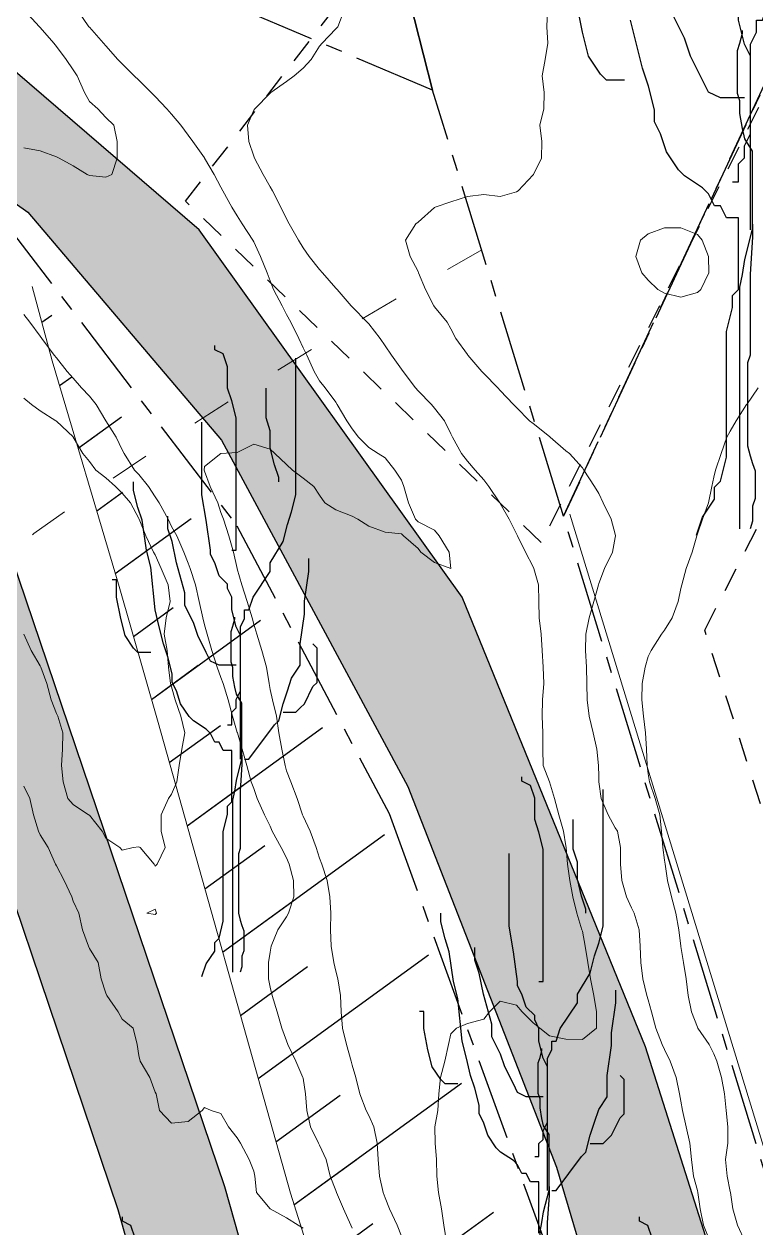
# Model space of a CAD drawing. Header units: centimetres. Extents: x 0 to 642158, y -847 to 649707.
# Drawn here: x 616874.76 to 616897.03, y 621211.17 to 621247.83 of the extents above; entities that cross this region are included whole.
import ezdxf

# ---------------------------------------------------------------- set-up
doc = ezdxf.new("R2010")
doc.units = ezdxf.units.CM
doc.header["$MEASUREMENT"] = 0
for name, pattern in [('ACAD_ISO03W100', [30, 12, -18]), ('CENTERX2', [4, 2.5, -0.5, 0.5, -0.5]), ('JIS_02_0.7', [1.35, 0.75, -0.6])]:
    doc.linetypes.add(name, pattern=pattern)
for name, color, linetype, lineweight in [('MEV_flux_V', 7, 'Continuous', 15), ('MEV_schema paysager_V', 7, 'Continuous', 20), ('MEV_vegetal_V', 7, 'Continuous', 25), ('WAL_parcellaire agricole', 7, 'JIS_02_0.7', 25), ('WAL_topographie 0.5', 253, 'Continuous', 20)]:
    doc.layers.add(name, color=color, linetype=linetype, lineweight=lineweight)
doc.layers.add('MEV_schema paysager_Ha', color=7, linetype='Continuous', lineweight=25, transparency=0.13)
doc.layers.add('SPW_parcellaire cadastral', color=7, linetype='CENTERX2', lineweight=25, true_color=0xff0542)
doc.linetypes.add('FENCELINE1', pattern='A,6.35,-2.54,[133,ltypeshp.shx,S=2.54,R=0,X=-2.54,Y=0],-2.54,25.4', length=36.83)
picture_1 = doc.add_image_def('image2.png', size_in_pixel=(6614, 11023))

# ---------------------------------------------------------------- blocks, each defined once
blk = doc.blocks.new('legende vegetal')
at = {"layer": 'MEV_vegetal_V'}
for points in [[(616896.219, 621242.833), (616896.401, 621242.833), (616896.401, 621243.38), (616896.584, 621243.562), (616896.584, 621243.927), (616896.766, 621244.292), (616896.766, 621247.027), (616896.948, 621247.391), (616896.948, 621247.756), (616897.131, 621247.756), (616897.314, 621248.303), (616898.043, 621249.396), (616898.043, 621249.762), (616898.59, 621250.673), (616898.773, 621251.402), (616898.954, 621251.949), (616899.137, 621252.678), (616899.137, 621258.512)], [(616896.766, 621241.375), (616896.766, 621246.662), (616896.584, 621247.027), (616896.401, 621247.756), (616896.401, 621248.303), (616896.219, 621248.667), (616896.219, 621248.85), (616895.854, 621249.214), (616895.672, 621249.762), (616895.489, 621250.126), (616895.489, 621250.308), (616895.308, 621251.584), (616895.125, 621252.678), (616895.125, 621255.778)], [(616895.125, 621232.077), (616895.308, 621232.624), (616895.672, 621233.171), (616895.672, 621233.535), (616895.854, 621233.718), (616896.037, 621234.447), (616896.037, 621238.275), (616896.219, 621239.005), (616896.219, 621239.369), (616896.401, 621239.552), (616896.401, 621241.739), (616896.037, 621241.739), (616895.854, 621242.104), (616895.672, 621242.104), (616895.489, 621242.469), (616895.308, 621242.651), (616894.76, 621243.016), (616894.578, 621243.198), (616894.213, 621243.745), (616894.03, 621244.292), (616893.848, 621244.657), (616893.848, 621245.021), (616893.666, 621245.75), (616893.483, 621246.297), (616893.301, 621247.027), (616893.119, 621247.756)], [(616896.584, 621245.386), (616895.854, 621245.386), (616895.489, 621245.568), (616895.308, 621245.932), (616894.942, 621246.662), (616894.76, 621247.209), (616894.395, 621247.938), (616894.395, 621248.485), (616894.03, 621249.762), (616893.848, 621250.673), (616893.666, 621251.22), (616893.666, 621251.767)], [(616892.936, 621245.932), (616892.389, 621245.932), (616892.207, 621246.115), (616891.842, 621246.662), (616891.66, 621247.391), (616891.477, 621248.303), (616891.477, 621249.032), (616891.294, 621249.032)], [(616896.449, 621232.266), (616896.449, 621239.624), (616896.526, 621240.007), (616896.602, 621240.467), (616896.833, 621241.387), (616896.833, 621243.762), (616896.602, 621244.145), (616896.526, 621244.452), (616896.449, 621244.912), (616896.449, 621245.295), (616896.372, 621245.525), (616896.372, 621246.828), (616896.449, 621247.058), (616896.526, 621247.364), (616896.526, 621247.441)], [(616896.833, 621241.54), (616896.833, 621241.156), (616896.756, 621240.007), (616896.756, 621237.555), (616896.679, 621237.325), (616896.679, 621234.796), (616896.756, 621234.489), (616896.833, 621234.259), (616896.909, 621234.029), (616896.909, 621233.186), (616896.833, 621232.957), (616896.833, 621232.496), (616896.756, 621232.266)], [(616880.985, 621231.617), (616881.115, 621231.617), (616881.115, 621235.644), (616880.985, 621236.163), (616880.856, 621236.553), (616880.856, 621237.202), (616880.725, 621237.592), (616880.466, 621237.721), (616880.466, 621237.852)], [(616880.856, 621226.292), (616880.985, 621226.292), (616880.985, 621226.682), (616881.115, 621226.811), (616881.115, 621227.071), (616881.245, 621227.331), (616881.245, 621229.279), (616881.375, 621229.539), (616881.375, 621229.799), (616881.505, 621229.799), (616881.635, 621230.189), (616882.155, 621230.968), (616882.155, 621231.228), (616882.544, 621231.877), (616882.675, 621232.396), (616882.804, 621232.786), (616882.934, 621233.306), (616882.934, 621237.462)], [(616882.414, 621233.695), (616882.414, 621233.825), (616882.285, 621234.215), (616882.155, 621234.734), (616882.155, 621235.254), (616882.025, 621235.644), (616882.025, 621236.553)], [(616881.245, 621225.253), (616881.245, 621229.02), (616881.115, 621229.279), (616880.985, 621229.799), (616880.985, 621230.189), (616880.856, 621230.448), (616880.856, 621230.578), (616880.595, 621230.838), (616880.466, 621231.228), (616880.336, 621231.487), (616880.336, 621231.617), (616880.206, 621232.526), (616880.076, 621233.306), (616880.076, 621235.514)], [(616880.076, 621218.629), (616880.206, 621219.018), (616880.466, 621219.408), (616880.466, 621219.668), (616880.595, 621219.798), (616880.725, 621220.317), (616880.725, 621223.045), (616880.856, 621223.565), (616880.856, 621223.824), (616880.985, 621223.954), (616880.985, 621225.513), (616880.725, 621225.513), (616880.595, 621225.772), (616880.466, 621225.772), (616880.336, 621226.032), (616880.206, 621226.162), (616879.816, 621226.422), (616879.686, 621226.552), (616879.426, 621226.941), (616879.296, 621227.331), (616879.166, 621227.591), (616879.166, 621227.851), (616879.037, 621228.37), (616878.906, 621228.76), (616878.776, 621229.279), (616878.647, 621229.799), (616878.517, 621231.097), (616878.386, 621231.617), (616878.257, 621232.526), (616878.127, 621232.916), (616877.997, 621233.435), (616877.997, 621233.695)], [(616881.115, 621228.11), (616880.595, 621228.11), (616880.336, 621228.24), (616880.206, 621228.5), (616879.946, 621229.02), (616879.816, 621229.409), (616879.556, 621229.929), (616879.556, 621230.318), (616879.296, 621231.228), (616879.166, 621231.877), (616879.037, 621232.266), (616879.037, 621232.656)], [(616881.375, 621225.253), (616881.505, 621225.253), (616882.285, 621226.292), (616882.414, 621226.422), (616882.544, 621226.941), (616882.675, 621227.331), (616882.804, 621227.721), (616883.064, 621228.11), (616883.064, 621228.76), (616883.194, 621229.669), (616883.194, 621230.059), (616883.324, 621230.968), (616883.324, 621231.358)], [(616878.517, 621228.5), (616878.127, 621228.5), (616877.997, 621228.63), (616877.737, 621229.02), (616877.607, 621229.539), (616877.477, 621230.189), (616877.477, 621230.708), (616877.347, 621230.708)], [(616881.019, 621218.764), (616881.019, 621224.006), (616881.074, 621224.279), (616881.128, 621224.606), (616881.293, 621225.262), (616881.293, 621226.954), (616881.128, 621227.227), (616881.074, 621227.445), (616881.019, 621227.773), (616881.019, 621228.046), (616880.964, 621228.209), (616880.964, 621229.138), (616881.019, 621229.302), (616881.074, 621229.52), (616881.074, 621229.574)], [(616882.544, 621226.682), (616882.934, 621226.682), (616883.064, 621226.811), (616883.194, 621226.941), (616883.454, 621227.461), (616883.584, 621227.591), (616883.584, 621228.63), (616883.454, 621228.76)], [(616881.293, 621225.371), (616881.293, 621225.097), (616881.238, 621224.279), (616881.238, 621222.532), (616881.183, 621222.368), (616881.183, 621220.566), (616881.238, 621220.348), (616881.293, 621220.184), (616881.347, 621220.02), (616881.347, 621219.419), (616881.293, 621219.256), (616881.293, 621218.928), (616881.238, 621218.764)], [(616890.331, 621218.48), (616890.462, 621218.48), (616890.462, 621222.506), (616890.331, 621223.025), (616890.202, 621223.415), (616890.202, 621224.065), (616890.072, 621224.454), (616889.812, 621224.584), (616889.812, 621224.714)], [(616890.202, 621213.155), (616890.331, 621213.155), (616890.331, 621213.544), (616890.462, 621213.674), (616890.462, 621213.934), (616890.592, 621214.194), (616890.592, 621216.142), (616890.721, 621216.402), (616890.721, 621216.661), (616890.851, 621216.661), (616890.982, 621217.051), (616891.501, 621217.83), (616891.501, 621218.09), (616891.891, 621218.739), (616892.021, 621219.259), (616892.15, 621219.649), (616892.281, 621220.168), (616892.281, 621224.324)], [(616891.761, 621220.558), (616891.761, 621220.688), (616891.631, 621221.077), (616891.501, 621221.597), (616891.501, 621222.117), (616891.371, 621222.506), (616891.371, 621223.415)], [(616890.592, 621212.116), (616890.592, 621215.882), (616890.462, 621216.142), (616890.331, 621216.661), (616890.331, 621217.051), (616890.202, 621217.311), (616890.202, 621217.441), (616889.942, 621217.7), (616889.812, 621218.09), (616889.682, 621218.35), (616889.682, 621218.48), (616889.552, 621219.389), (616889.422, 621220.168), (616889.422, 621222.376)], [(616890.331, 621210.817), (616890.331, 621212.375), (616890.072, 621212.375), (616889.942, 621212.635), (616889.812, 621212.635), (616889.682, 621212.895), (616889.552, 621213.025), (616889.163, 621213.284), (616889.032, 621213.414), (616888.773, 621213.804), (616888.643, 621214.194), (616888.512, 621214.453), (616888.512, 621214.713), (616888.383, 621215.233), (616888.253, 621215.622), (616888.123, 621216.142), (616887.993, 621216.661), (616887.863, 621217.96), (616887.733, 621218.48), (616887.603, 621219.389), (616887.473, 621219.779), (616887.344, 621220.298), (616887.344, 621220.558)], [(616890.462, 621214.973), (616889.942, 621214.973), (616889.682, 621215.103), (616889.552, 621215.362), (616889.292, 621215.882), (616889.163, 621216.272), (616888.902, 621216.791), (616888.902, 621217.181), (616888.643, 621218.09), (616888.512, 621218.739), (616888.383, 621219.129), (616888.383, 621219.519)], [(616890.721, 621212.116), (616890.851, 621212.116), (616891.631, 621213.155), (616891.761, 621213.284), (616891.891, 621213.804), (616892.021, 621214.194), (616892.15, 621214.583), (616892.411, 621214.973), (616892.411, 621215.622), (616892.54, 621216.531), (616892.54, 621216.921), (616892.67, 621217.83), (616892.67, 621218.22)], [(616887.863, 621215.362), (616887.473, 621215.362), (616887.344, 621215.493), (616887.083, 621215.882), (616886.954, 621216.402), (616886.824, 621217.051), (616886.824, 621217.57), (616886.693, 621217.57)], [(616890.365, 621205.627), (616890.365, 621210.868), (616890.42, 621211.141), (616890.475, 621211.469), (616890.639, 621212.124), (616890.639, 621213.817), (616890.475, 621214.089), (616890.42, 621214.308), (616890.365, 621214.636), (616890.365, 621214.908), (616890.311, 621215.072), (616890.311, 621216), (616890.365, 621216.164), (616890.42, 621216.382), (616890.42, 621216.437)], [(616891.891, 621213.544), (616892.281, 621213.544), (616892.411, 621213.674), (616892.54, 621213.804), (616892.801, 621214.324), (616892.93, 621214.453), (616892.93, 621215.493), (616892.801, 621215.622)], [(616890.639, 621212.233), (616890.639, 621211.96), (616890.584, 621211.141), (616890.584, 621209.394), (616890.53, 621209.23), (616890.53, 621207.429), (616890.584, 621207.21), (616890.639, 621207.046), (616890.693, 621206.883), (616890.693, 621206.282), (616890.639, 621206.118), (616890.639, 621205.79), (616890.584, 621205.627)], [(616878.173, 621205.075), (616878.304, 621205.075), (616878.304, 621209.102), (616878.173, 621209.621), (616878.044, 621210.011), (616878.044, 621210.66), (616877.914, 621211.05), (616877.654, 621211.179), (616877.654, 621211.31)], [(616893.907, 621205.075), (616894.037, 621205.075), (616894.037, 621209.102), (616893.907, 621209.621), (616893.778, 621210.011), (616893.778, 621210.66), (616893.648, 621211.05), (616893.388, 621211.179), (616893.388, 621211.31)]]:
    blk.add_lwpolyline(points, dxfattribs=at)

msp = doc.modelspace()

# ---------------------------------------------------------------- hatches: boundary and pattern name
at = {"layer": 'MEV_schema paysager_Ha', "true_color": 0xffffff, "transparency": 33554687}
h = msp.add_hatch(color=7, dxfattribs=at)
h.dxf.hatch_style = 1
h.paths.add_polyline_path([(617076.957, 620775.289), (617077.201, 620777.105), (617077.126, 620779.957), (617075.099, 620784.986), (617072.172, 620790.466), (617067.368, 620798.797), (617064.065, 620804.577), (617056.243, 620818.296), (617050.046, 620830.95), (617047.611, 620836.834), (617045.379, 620844.037), (617042.362, 620852.742), (617037.909, 620861.649), (617028.342, 620880.123), (617020.095, 620896.123), (617010.198, 620916.411), (617002.446, 620933.73), (616993.044, 620956.493), (616983.642, 620978.596), (616973.25, 621002.678), (616968.962, 621012.244), (616965.663, 621021.976), (616955.436, 621040.45), (616945.21, 621059.419), (616940.921, 621068.986), (616935.478, 621077.398), (616927.231, 621088.119), (616919.756, 621098.032), (616908.594, 621115.419), (616899.05, 621136.883), (616888.424, 621173.846), (616877.62, 621211.722), (616864.401, 621250.858), (616862.596, 621274.031), (616860.047, 621301.222), (616858.914, 621326.713), (616859.197, 621346.539), (616860.896, 621376.279), (616861.463, 621404.886), (616860.613, 621429.244), (616859.48, 621444.822), (616854.948, 621465.215), (616849, 621490.706), (616837.671, 621532.058), (616829.74, 621571.711), (616822.943, 621588.705), (616820.394, 621592.954), (616812.463, 621606.549), (616808.781, 621634.306), (616806.798, 621652.15), (616807.931, 621670.56), (616809.064, 621685.289), (616812.18, 621684.156), (616809.914, 621652.433), (616812.18, 621634.873), (616813.879, 621615.896), (616816.995, 621605.7), (616822.943, 621593.52), (616829.174, 621581.341), (616832.006, 621572.561), (616837.954, 621544.521), (616851.266, 621492.689), (616857.498, 621468.614), (616860.896, 621451.903), (616862.879, 621435.758), (616864.295, 621409.984), (616863.729, 621378.545), (616862.029, 621341.724), (616862.313, 621319.632), (616865.428, 621273.181), (616866.561, 621255.621), (616870.995, 621241.549), (616880.863, 621212.431), (616888.067, 621186.88), (616893.901, 621167.537), (616903.21, 621136.7), (616913.794, 621113.645), (616922.701, 621099.354), (616933.688, 621085.113), (616938.674, 621078.225), (616946.15, 621064.154), (616956.913, 621043.761), (616966.26, 621026.766), (616969.942, 621016.853), (616981.555, 620991.079), (616995.15, 620956.807), (617005.346, 620932.732), (617016.676, 620908.941), (617026.306, 620890.247), (617038.202, 620866.455), (617044.999, 620853.993), (617049.248, 620839.831), (617054.346, 620826.519), (617065.959, 620806.409), (617077.565, 620785.227), (617080.472, 620780.563), (617081.622, 620779.211), (617083.041, 620778.332)])
at = {"layer": 'MEV_schema paysager_Ha', "transparency": 33554687}
h = msp.add_hatch(dxfattribs=at)
h.set_pattern_fill('AR-CONC', color=256, angle=180)
h.set_pattern_definition([(230, (-1675.227, 123.2765), (-7.172601826, 0.62752135), [0.75, -8.25]), (175, (-1675.227, 123.2765), (1.387513336, -7.52192134), [0.6, -6.6]), (280.4514445, (-1675.8244, 123.329), (-5.78508847, -6.89439991), [0.63740192, -7.01142112]), (226.1842, (-1675.227, 121.2765), (-10.67241331, 1.65519281), [1.125, -12.375]), (276.6356355, (-1676.116, 121.414), (-9.34661946, -9.74118601), [0.95610342, -10.5171376]), (171.184164, (-1675.227, 121.277), (-9.34661945, -9.741186), [0.9, -9.90000001]), (201, (-1676.227, 121.7765), (-5.96907052, 4.026188907), [0.75, -8.25]), (146, (-1676.227, 121.7765), (-2.43315332, -7.25150045), [0.6, -6.6]), (251.4514447, (-1676.724, 122.112), (-8.40222377, -3.22531153), [0.6374019, -7.01142112]), (217.5, (-1675.2267, 123.2765), (-0.121598553, -3.328938538), [0, -6.52, 0, -6.7, 0, -6.625]), (187.5, (-1675.2267, 123.2765), (-2.630695374, -3.944117119), [0, -3.82, 0, -6.37, 0, -2.525]), (147.5, (-1672.9967, 123.2765), (-5.338224362, 0.225548717), [0, -2.5, 0, -7.8, 0, -10.35]), (137.5, (-1671.9967, 123.2765), (-5.831861693, -1.001049823), [0, -3.25, 0, -5.18, 0, -7.35])])
h.paths.add_polyline_path([(616909.526, 621164.516), (616905.57, 621176.973), (616897.611, 621204.282), (616893.674, 621216.683), (616888.089, 621230.376), (616880.09, 621241.562), (616871.93, 621248.589), (616863.016, 621252.97), (616849.267, 621256.445), (616826.756, 621258.258), (616803.64, 621261.733), (616786.87, 621263.697), (616771.912, 621265.963), (616764.207, 621267.625), (616763.754, 621263.848), (616777.2, 621261.884), (616805.151, 621257.956), (616823.885, 621255.387), (616841.26, 621254.028), (616852.44, 621252.366), (616861.505, 621249.646), (616868.304, 621246.775), (616874.872, 621242.103), (616880.768, 621235.156), (616886.436, 621224.611), (616890.959, 621213.024), (616905.657, 621163.442), (616913.881, 621141.447), (616916.974, 621142.45), (616915.987, 621145.136), (616913.274, 621153.306)])
h = msp.add_hatch(dxfattribs=at)
h.set_pattern_fill('ANSI31', color=60, scale=30, angle=351)
h.paths.add_polyline_path([(616875.009, 621239.839), (616881.874, 621229.81), (616886.45, 621221.893), (616888.914, 621212.275), (616893.321, 621190.809), (616897.189, 621179.05), (616907.993, 621151.58), (616917.109, 621129.424), (616929.889, 621106.642), (616946.16, 621080.317), (616949.697, 621074.039), (616954.461, 621066.102), (616970.722, 621037.835), (616976.752, 621021.411), (616980.026, 621010.154), (616982.854, 620999.006), (616989.654, 620982.876), (616995.508, 620967.769), (616999.131, 620959.573), (617008.258, 620938.09), (617012.245, 620928.983), (617006.707, 620935.343), (617001.767, 620944.62), (616986.247, 620981.031), (616974.528, 621009.365), (616969.536, 621025.48), (616961.782, 621038.985), (616953.793, 621052.843), (616948.624, 621065.291), (616943.572, 621072.338), (616939.46, 621079.501), (616933.339, 621087.695), (616925.21, 621101.403), (616919.298, 621110.267), (616914.617, 621117.983), (616909.523, 621128.986), (616904.832, 621137.752), (616902.895, 621142.645), (616900.855, 621153.449), (616896.267, 621165.681), (616894.227, 621175.466), (616888.652, 621193.859), (616882.864, 621212.223), (616878.837, 621226.562), (616877.632, 621230.778), (616875.619, 621237.576)])
h = msp.add_hatch(dxfattribs=at)
h.set_pattern_fill('ANSI31', color=60, scale=15, angle=351)
h.paths.add_polyline_path([(616875.009, 621239.839), (616880.056, 621228.321), (616883.246, 621219.665), (616885.677, 621210.097), (616891.45, 621190.962), (616895.4, 621178.509), (616904.363, 621150.017), (616913.902, 621126.919), (616927.359, 621104.657), (616942.855, 621079.785), (616947.381, 621071.265), (616954.192, 621058.974), (616967.867, 621036.168), (616973.007, 621021.906), (616975.995, 621012.026), (616979.672, 621000.423), (616985.533, 620986.177), (616992.732, 620968.731), (616997.119, 620959.334), (617006.326, 620938.311), (617012.245, 620928.983), (617006.707, 620935.343), (617001.767, 620944.62), (616986.247, 620981.031), (616974.528, 621009.365), (616969.536, 621025.48), (616961.782, 621038.985), (616953.793, 621052.843), (616948.624, 621065.291), (616943.572, 621072.338), (616939.46, 621079.501), (616933.339, 621087.695), (616925.21, 621101.403), (616919.298, 621110.267), (616914.617, 621117.983), (616909.523, 621128.986), (616904.832, 621137.752), (616902.895, 621142.645), (616900.855, 621153.449), (616896.267, 621165.681), (616894.227, 621175.466), (616888.652, 621193.859), (616882.864, 621212.223), (616878.837, 621226.562), (616877.632, 621230.778), (616875.619, 621237.576)])

# ---------------------------------------------------------------- linework, layer by layer
for points in [[(616812.18, 621684.156), (616809.914, 621652.433), (616812.18, 621634.873), (616813.879, 621615.896), (616816.995, 621605.7), (616822.943, 621593.52), (616829.174, 621581.341), (616832.006, 621572.561), (616837.954, 621544.521), (616851.266, 621492.689), (616857.498, 621468.614), (616860.896, 621451.903), (616862.879, 621435.758), (616864.295, 621409.984), (616863.729, 621378.545), (616862.029, 621341.724), (616862.313, 621319.632), (616865.428, 621273.181), (616866.561, 621255.621), (616870.995, 621241.549), (616880.863, 621212.431), (616888.067, 621186.88), (616893.901, 621167.537), (616903.21, 621136.7)], [(616899.05, 621136.883), (616888.424, 621173.846), (616877.62, 621211.722), (616864.401, 621250.858), (616862.596, 621274.031), (616860.047, 621301.222), (616858.914, 621326.713), (616859.197, 621346.539), (616860.896, 621376.279), (616861.463, 621404.886), (616860.613, 621429.244), (616859.48, 621444.822), (616854.948, 621465.215), (616849, 621490.706), (616837.671, 621532.058), (616829.74, 621571.711), (616822.943, 621588.705), (616820.394, 621592.954), (616812.463, 621606.549), (616808.781, 621634.306), (616806.798, 621652.15), (616807.931, 621670.56)], [(616897.611, 621204.282), (616893.674, 621216.683), (616888.089, 621230.376), (616880.09, 621241.562), (616871.93, 621248.589), (616863.016, 621252.97), (616849.267, 621256.445), (616826.756, 621258.258), (616803.64, 621261.733), (616786.87, 621263.697), (616771.912, 621265.963)], [(616777.2, 621261.884), (616805.151, 621257.956), (616823.885, 621255.387), (616841.26, 621254.028), (616852.44, 621252.366), (616861.505, 621249.646), (616868.304, 621246.775), (616874.872, 621242.103), (616880.768, 621235.156), (616886.436, 621224.611), (616890.959, 621213.024), (616905.657, 621163.442)]]:
    msp.add_lwpolyline(points)
at = {"layer": 'MEV_flux_V', "color": 30, "linetype": 'ACAD_ISO03W100', "ltscale": 0.1}
msp.add_lwpolyline([(616830.983, 621179.418, -0.156904), (616888.687, 621240.95, -0.178609)], format="xyb", dxfattribs=at)
at = {"layer": 'MEV_schema paysager_V', "color": 60}
msp.add_lwpolyline([(616900.855, 621153.449), (616896.267, 621165.681), (616894.227, 621175.466), (616888.652, 621193.859), (616882.864, 621212.223), (616878.837, 621226.562), (616877.632, 621230.778), (616875.619, 621237.576), (616875.009, 621239.839)], dxfattribs=at)
at = {"layer": 'MEV_schema paysager_V', "linetype": 'FENCELINE1', "ltscale": 0.2}
msp.add_lwpolyline([(616906.516, 621183.424), (616891.374, 621232.906)], dxfattribs=at)
at = {"layer": 'SPW_parcellaire cadastral'}
for points in [[(616944.019, 621346.288), (616891.176, 621232.847), (616887.191, 621245.822), (616886.641, 621247.973), (616862.665, 621331.766), (616865.321, 621397.898), (616864.432, 621434.347), (616858.606, 621468.447), (616903.186, 621496.996), (616854.687, 621564.33), (616835.91, 621591.288), (616876.41, 621581.683), (616934.855, 621567.822)], [(616985.886, 621207.147), (616906.418, 621183.133), (616891.176, 621232.847), (616944.019, 621346.288), (616985.886, 621207.147)], [(616887.191, 621245.822), (616870.711, 621252.787), (616862.665, 621331.766), (616886.641, 621247.973), (616887.191, 621245.822)], [(616759.547, 621253.317), (616769.031, 621243.825), (616792.367, 621225.886), (616838.405, 621188.897), (616874.289, 621147.611), (616880.257, 621148.971), (616875.83, 621158.333), (616871.754, 621169.863), (616860.014, 621211.506), (616855.188, 621236.398), (616853.21, 621251.95), (616866.215, 621247.765), (616874.077, 621241.92), (616881.234, 621232.553), (616885.867, 621223.79), (616890.69, 621210.508), (616901.351, 621171.858)]]:
    msp.add_lwpolyline(points, dxfattribs=at)
at = {"layer": 'WAL_parcellaire agricole'}
for points in [[(617074.99, 621405.826), (617079.477, 621394.729), (617028.48, 621376.724), (616977.982, 621361.385), (616955.316, 621352.215), (616947.151, 621345.548), (616890.498, 621232.042), (616879.673, 621242.435), (616887.281, 621252.278), (616936.702, 621350.426), (616951.649, 621364.432), (616973.557, 621372.595), (617074.99, 621405.826)], [(616907.479, 621191.949), (616895.475, 621229.376), (616956.531, 621348.168)]]:
    msp.add_lwpolyline(points, dxfattribs=at)
at = {"layer": 'WAL_topographie 0.5'}
for points in [[(616874.763, 621248.25), (616875.226, 621247.75), (616875.25, 621247.725), (616875.669, 621247.25), (616875.75, 621247.145), (616876.041, 621246.75), (616876.25, 621246.439), (616876.379, 621246.25), (616876.601, 621245.75), (616876.75, 621245.474), (616877, 621245.25), (616877.25, 621244.986), (616877.489, 621244.75), (616877.593, 621244.25), (616877.588, 621243.75), (616877.429, 621243.25), (616877.25, 621243.17), (616876.75, 621243.216), (616876.679, 621243.25), (616876.25, 621243.517), (616875.83, 621243.75), (616875.75, 621243.792), (616875.25, 621243.97), (616874.75, 621244.062)], [(616876.39, 621248.25), (616876.734, 621247.75), (616876.75, 621247.732), (616877.172, 621247.25), (616877.25, 621247.169), (616877.615, 621246.75), (616877.75, 621246.615), (616878.115, 621246.25), (616878.25, 621246.125), (616878.63, 621245.75), (616878.75, 621245.625), (616879.109, 621245.25), (616879.25, 621245.083), (616879.53, 621244.75), (616879.75, 621244.446), (616879.898, 621244.25), (616880.25, 621243.757), (616880.255, 621243.75), (616880.546, 621243.25), (616880.75, 621242.867), (616880.813, 621242.75), (616881.081, 621242.25), (616881.25, 621241.988), (616881.395, 621241.75), (616881.723, 621241.25), (616881.75, 621241.196), (616881.952, 621240.75), (616882.155, 621240.25), (616882.25, 621240.008), (616882.355, 621239.75), (616882.61, 621239.25), (616882.75, 621238.987), (616882.875, 621238.75), (616883.126, 621238.25), (616883.25, 621237.972), (616883.364, 621237.75), (616883.591, 621237.25), (616883.75, 621236.968), (616883.927, 621236.75), (616884.25, 621236.319), (616884.293, 621236.25), (616884.583, 621235.75), (616884.75, 621235.5), (616884.936, 621235.25), (616885.25, 621234.936), (616885.536, 621234.75), (616885.75, 621234.617), (616886.045, 621234.25), (616886.25, 621233.939), (616886.318, 621233.75), (616886.456, 621233.25), (616886.675, 621232.75), (616886.75, 621232.667), (616887.25, 621232.414), (616887.394, 621232.25), (616887.702, 621231.75), (616887.75, 621231.25), (616887.75, 621231.25), (616887.75, 621231.25), (616887.75, 621231.25), (616887.25, 621231.433), (616886.837, 621231.75), (616886.75, 621231.855), (616886.309, 621232.25), (616886.25, 621232.303), (616885.75, 621232.353), (616885.25, 621232.541), (616884.917, 621232.75), (616884.75, 621232.848), (616884.25, 621233.033), (616883.917, 621233.25), (616883.75, 621233.488), (616883.578, 621233.75), (616883.25, 621234.006), (616882.927, 621234.25), (616882.75, 621234.422), (616882.388, 621234.75), (616882.25, 621234.883), (616881.75, 621235.033), (616881.25, 621234.779), (616880.751, 621234.75), (616880.75, 621234.75), (616880.25, 621234.361), (616880.241, 621234.25), (616880.25, 621234.21), (616880.424, 621233.75), (616880.653, 621233.25), (616880.75, 621232.953), (616880.828, 621232.75), (616880.988, 621232.25), (616881.133, 621231.75), (616881.247, 621231.25), (616881.25, 621231.238), (616881.391, 621230.75), (616881.547, 621230.25), (616881.698, 621229.75), (616881.75, 621229.556), (616881.844, 621229.25), (616881.994, 621228.75), (616882.136, 621228.25), (616882.218, 621227.75), (616882.25, 621227.566), (616882.32, 621227.25), (616882.441, 621226.75), (616882.513, 621226.25), (616882.6, 621225.75), (616882.706, 621225.25), (616882.75, 621225.093), (616882.876, 621224.75), (616883.066, 621224.25), (616883.233, 621223.75), (616883.25, 621223.706), (616883.463, 621223.25), (616883.646, 621222.75), (616883.75, 621222.425), (616883.817, 621222.25), (616883.984, 621221.75), (616884.067, 621221.25), (616884.091, 621220.75), (616884.085, 621220.25), (616884.101, 621219.75), (616884.186, 621219.25), (616884.25, 621218.99), (616884.309, 621218.75), (616884.39, 621218.25), (616884.408, 621217.75), (616884.449, 621217.25), (616884.568, 621216.75), (616884.716, 621216.25), (616884.75, 621216.121), (616884.852, 621215.75), (616884.975, 621215.25), (616885.166, 621214.75), (616885.25, 621214.593), (616885.4, 621214.25), (616885.51, 621213.75), (616885.536, 621213.25), (616885.579, 621212.75), (616885.687, 621212.25), (616885.75, 621212.085), (616885.881, 621211.75), (616886.113, 621211.25), (616886.25, 621210.923)], [(616884.504, 621248.25), (616884.307, 621247.75), (616884.25, 621247.69), (616883.83, 621247.25), (616883.75, 621247.162), (616883.5, 621246.75), (616883.25, 621246.488), (616882.977, 621246.25), (616882.75, 621246.086), (616882.269, 621245.75), (616882.25, 621245.729), (616881.781, 621245.25), (616881.75, 621245.208), (616881.556, 621244.75), (616881.604, 621244.25), (616881.75, 621243.804), (616881.768, 621243.75), (616882.04, 621243.25), (616882.25, 621242.87), (616882.316, 621242.75), (616882.569, 621242.25), (616882.75, 621241.902), (616882.831, 621241.75), (616883.109, 621241.25), (616883.25, 621241.013), (616883.432, 621240.75), (616883.75, 621240.359), (616883.847, 621240.25), (616884.25, 621239.789), (616884.287, 621239.75), (616884.719, 621239.25), (616884.75, 621239.215), (616885.202, 621238.75), (616885.25, 621238.699), (616885.597, 621238.25), (616885.75, 621238.031), (616885.944, 621237.75), (616886.25, 621237.322), (616886.302, 621237.25), (616886.674, 621236.75), (616886.75, 621236.657), (616887.155, 621236.25), (616887.25, 621236.138), (616887.55, 621235.75), (616887.75, 621235.351), (616887.799, 621235.25), (616888.075, 621234.75), (616888.25, 621234.523), (616888.492, 621234.25), (616888.75, 621233.947), (616888.908, 621233.75), (616889.238, 621233.25), (616889.25, 621233.227), (616889.525, 621232.75), (616889.75, 621232.303), (616889.779, 621232.25), (616890.025, 621231.75), (616890.25, 621231.299), (616890.273, 621231.25), (616890.411, 621230.75), (616890.43, 621230.25), (616890.441, 621229.75), (616890.496, 621229.25), (616890.528, 621228.75), (616890.553, 621228.25), (616890.575, 621227.75), (616890.538, 621227.25), (616890.524, 621226.75), (616890.55, 621226.25), (616890.543, 621225.75), (616890.556, 621225.25), (616890.75, 621224.75), (616890.75, 621224.75), (616890.898, 621224.25), (616891.038, 621223.75), (616891.175, 621223.25), (616891.25, 621222.81), (616891.257, 621222.75), (616891.303, 621222.25), (616891.366, 621221.75), (616891.46, 621221.25), (616891.586, 621220.75), (616891.739, 621220.25), (616891.75, 621220.206), (616891.832, 621219.75), (616891.915, 621219.25), (616892.003, 621218.75), (616892.097, 621218.25), (616892.183, 621217.75), (616892.185, 621217.25), (616891.75, 621216.905), (616891.25, 621216.917), (616890.75, 621217.021), (616890.454, 621217.25), (616890.25, 621217.417), (616889.917, 621217.75), (616889.75, 621217.954), (616889.25, 621218.075), (616888.925, 621217.75), (616888.75, 621217.531), (616888.25, 621217.393), (616887.917, 621217.25), (616887.75, 621217.083), (616887.672, 621216.75), (616887.567, 621216.25), (616887.433, 621215.75), (616887.383, 621215.25), (616887.348, 621214.75), (616887.259, 621214.25), (616887.27, 621213.75), (616887.31, 621213.25), (616887.317, 621212.75), (616887.376, 621212.25), (616887.465, 621211.75), (616887.533, 621211.25), (616887.614, 621210.75)], [(616890.687, 621248.25), (616890.674, 621247.75), (616890.7, 621247.25), (616890.623, 621246.75), (616890.525, 621246.25), (616890.588, 621245.75), (616890.583, 621245.25), (616890.453, 621244.75), (616890.513, 621244.25), (616890.512, 621243.75), (616890.261, 621243.25), (616890.25, 621243.235), (616889.792, 621242.75), (616889.75, 621242.719), (616889.25, 621242.583), (616888.75, 621242.64), (616888.25, 621242.583), (616887.75, 621242.419), (616887.274, 621242.25), (616887.25, 621242.241), (616886.75, 621241.795), (616886.681, 621241.75), (616886.365, 621241.25), (616886.506, 621240.75), (616886.75, 621240.298), (616886.763, 621240.25), (616886.973, 621239.75), (616887.227, 621239.25), (616887.25, 621239.217), (616887.632, 621238.75), (616887.75, 621238.55), (616887.905, 621238.25), (616888.25, 621237.767), (616888.265, 621237.75), (616888.696, 621237.25), (616888.75, 621237.184), (616889.18, 621236.75), (616889.25, 621236.67), (616889.66, 621236.25), (616889.75, 621236.156), (616890.147, 621235.75), (616890.25, 621235.67), (616890.75, 621235.266), (616890.775, 621235.25), (616891.25, 621234.838), (616891.361, 621234.75), (616891.75, 621234.313), (616891.799, 621234.25), (616892.116, 621233.75), (616892.25, 621233.538), (616892.385, 621233.25), (616892.631, 621232.75), (616892.75, 621232.293), (616892.758, 621232.25), (616892.75, 621232.198), (616892.67, 621231.75), (616892.424, 621231.25), (616892.25, 621230.793), (616892.237, 621230.75), (616892.1, 621230.25), (616891.953, 621229.75), (616891.857, 621229.25), (616891.846, 621228.75), (616891.873, 621228.25), (616891.889, 621227.75), (616891.898, 621227.25), (616891.958, 621226.75), (616892.082, 621226.25), (616892.193, 621225.75), (616892.241, 621225.25), (616892.25, 621224.917), (616892.255, 621224.75), (616892.322, 621224.25), (616892.532, 621223.75), (616892.75, 621223.357), (616892.818, 621223.25), (616892.915, 621222.75), (616892.913, 621222.25), (616892.951, 621221.75), (616893.092, 621221.25), (616893.25, 621220.922), (616893.33, 621220.75), (616893.479, 621220.25), (616893.513, 621219.75), (616893.531, 621219.25), (616893.591, 621218.75), (616893.712, 621218.25), (616893.75, 621218.115), (616893.854, 621217.75), (616893.989, 621217.25), (616894.179, 621216.75), (616894.25, 621216.598), (616894.422, 621216.25), (616894.601, 621215.75), (616894.709, 621215.25), (616894.75, 621215.033), (616894.802, 621214.75), (616894.915, 621214.25), (616895.025, 621213.75), (616895.072, 621213.25), (616895.138, 621212.75), (616895.25, 621212.312), (616895.263, 621212.25), (616895.332, 621211.75), (616895.437, 621211.25), (616895.64, 621210.75)], [(616895.357, 621239.75), (616895.25, 621239.658), (616894.75, 621239.517), (616894.25, 621239.638), (616894.052, 621239.75), (616893.75, 621240.031), (616893.561, 621240.25), (616893.376, 621240.75), (616893.516, 621241.25), (616893.75, 621241.441), (616894.25, 621241.625), (616894.75, 621241.628), (616895.25, 621241.425), (616895.395, 621241.25), (616895.585, 621240.75), (616895.595, 621240.25), (616895.357, 621239.75)], [(616874.75, 621238.989), (616874.93, 621238.75), (616875.25, 621238.329), (616875.303, 621238.25), (616875.68, 621237.75), (616875.75, 621237.667), (616876.071, 621237.25), (616876.25, 621237.049), (616876.508, 621236.75), (616876.75, 621236.497), (616876.949, 621236.25), (616877.25, 621235.75), (616877.25, 621235.75), (616877.563, 621235.25), (616877.75, 621234.863), (616877.804, 621234.75), (616878.12, 621234.25), (616878.25, 621234.111), (616878.549, 621233.75), (616878.75, 621233.434), (616878.869, 621233.25), (616879.141, 621232.75), (616879.25, 621232.533), (616879.409, 621232.25), (616879.624, 621231.75), (616879.75, 621231.413), (616879.814, 621231.25), (616879.973, 621230.75), (616880.091, 621230.25), (616880.201, 621229.75), (616880.25, 621229.536), (616880.33, 621229.25), (616880.47, 621228.75), (616880.633, 621228.25), (616880.75, 621227.929), (616880.818, 621227.75), (616880.967, 621227.25), (616881.102, 621226.75), (616881.25, 621226.255), (616881.252, 621226.25), (616881.397, 621225.75), (616881.538, 621225.25), (616881.676, 621224.75), (616881.75, 621224.55), (616881.853, 621224.25), (616882.074, 621223.75), (616882.25, 621223.407), (616882.315, 621223.25), (616882.586, 621222.75), (616882.75, 621222.439), (616882.828, 621222.25), (616882.955, 621221.75), (616882.973, 621221.25), (616882.808, 621220.75), (616882.75, 621220.645), (616882.479, 621220.25), (616882.278, 621219.75), (616882.25, 621219.569), (616882.194, 621219.25), (616882.2, 621218.75), (616882.25, 621218.506), (616882.309, 621218.25), (616882.466, 621217.75), (616882.603, 621217.25), (616882.75, 621216.866), (616882.791, 621216.75), (616883.035, 621216.25), (616883.245, 621215.75), (616883.25, 621215.727), (616883.329, 621215.25), (616883.365, 621214.75), (616883.481, 621214.25), (616883.725, 621213.75), (616883.75, 621213.694), (616883.95, 621213.25), (616884.078, 621212.75), (616884.25, 621212.313), (616884.27, 621212.25), (616884.482, 621211.75), (616884.704, 621211.25), (616884.75, 621211.159)], [(616897.106, 621236.75), (616896.756, 621236.25), (616896.75, 621236.241), (616896.427, 621235.75), (616896.25, 621235.435), (616896.149, 621235.25), (616895.977, 621234.75), (616895.803, 621234.25), (616895.75, 621234.036), (616895.689, 621233.75), (616895.585, 621233.25), (616895.41, 621232.75), (616895.25, 621232.306), (616895.237, 621232.25), (616895.088, 621231.75), (616894.907, 621231.25), (616894.775, 621230.75), (616894.75, 621230.639), (616894.668, 621230.25), (616894.479, 621229.75), (616894.25, 621229.375), (616894.16, 621229.25), (616893.846, 621228.75), (616893.75, 621228.573), (616893.66, 621228.25), (616893.566, 621227.75), (616893.556, 621227.25), (616893.61, 621226.75), (616893.675, 621226.25), (616893.698, 621225.75), (616893.719, 621225.25), (616893.75, 621225), (616893.792, 621224.75), (616893.967, 621224.25), (616894.111, 621223.75), (616894.16, 621223.25), (616894.201, 621222.75), (616894.25, 621222.369), (616894.272, 621222.25), (616894.343, 621221.75), (616894.465, 621221.25), (616894.598, 621220.75), (616894.686, 621220.25), (616894.748, 621219.75), (616894.75, 621219.737), (616894.832, 621219.25), (616894.907, 621218.75), (616894.97, 621218.25), (616895.072, 621217.75), (616895.25, 621217.286), (616895.27, 621217.25), (616895.613, 621216.75), (616895.75, 621216.466), (616895.848, 621216.25), (616895.981, 621215.75), (616896.072, 621215.25), (616896.126, 621214.75), (616896.177, 621214.25), (616896.175, 621213.75), (616896.109, 621213.25), (616896.154, 621212.75), (616896.25, 621212.276), (616896.257, 621212.25), (616896.334, 621211.75), (616896.474, 621211.25), (616896.703, 621210.75)], [(616874.75, 621236.434), (616874.988, 621236.25), (616875.25, 621236.056), (616875.723, 621235.75), (616875.75, 621235.735), (616876.25, 621235.263), (616876.258, 621235.25), (616876.55, 621234.75), (616876.75, 621234.509), (616876.946, 621234.25), (616877.25, 621234.015), (616877.542, 621233.75), (616877.75, 621233.548), (616877.994, 621233.25), (616878.25, 621232.774), (616878.262, 621232.75), (616878.466, 621232.25), (616878.7, 621231.75), (616878.75, 621231.662), (616878.935, 621231.25), (616879.14, 621230.75), (616879.202, 621230.25), (616879.081, 621229.75), (616879.027, 621229.25), (616879.114, 621228.75), (616879.157, 621228.25), (616879.22, 621227.75), (616879.25, 621227.65), (616879.356, 621227.25), (616879.526, 621226.75), (616879.655, 621226.25), (616879.559, 621225.75), (616879.482, 621225.25), (616879.406, 621224.75), (616879.25, 621224.38), (616879.158, 621224.25), (616878.934, 621223.75), (616878.929, 621223.25), (616879.055, 621222.75), (616878.806, 621222.25)], [(616878.806, 621222.25), (616878.75, 621222.187), (616878.717, 621222.25), (616878.292, 621222.75), (616878.25, 621222.77), (616878.083, 621222.75), (616877.75, 621222.673), (616877.679, 621222.75), (616877.25, 621223.036), (616877.138, 621223.25), (616876.75, 621223.734), (616876.725, 621223.75), (616876.25, 621224.067), (616876.088, 621224.25), (616875.95, 621224.75), (616875.899, 621225.25), (616875.926, 621225.75), (616875.94, 621226.25), (616875.787, 621226.75), (616875.75, 621226.833), (616875.585, 621227.25), (616875.457, 621227.75), (616875.268, 621228.25), (616875.25, 621228.285), (616874.98, 621228.75), (616874.755, 621229.25)], [(616874.75, 621224.619), (616874.939, 621224.25), (616875.042, 621223.75), (616875.197, 621223.25), (616875.25, 621223.137), (616875.49, 621222.75), (616875.717, 621222.25), (616875.75, 621222.193), (616875.978, 621221.75), (616876.209, 621221.25), (616876.25, 621221.115), (616876.429, 621220.75), (616876.534, 621220.25), (616876.724, 621219.75), (616876.75, 621219.681), (616877.016, 621219.25), (616877.106, 621218.75), (616877.25, 621218.318), (616877.283, 621218.25), (616877.621, 621217.75), (616877.75, 621217.523), (616878.083, 621217.25), (616878.2, 621216.75), (616878.25, 621216.417), (616878.288, 621216.25), (616878.587, 621215.75), (616878.75, 621215.306), (616878.775, 621215.25), (616878.885, 621214.75), (616879.25, 621214.364), (616879.75, 621214.407), (616880.179, 621214.75), (616880.25, 621214.837), (616880.45, 621214.75), (616880.75, 621214.653), (616880.981, 621214.25), (616881.25, 621213.913), (616881.343, 621213.75), (616881.614, 621213.25), (616881.75, 621212.897), (616881.782, 621212.75), (616881.833, 621212.25), (616882.25, 621211.75), (616882.25, 621211.75), (616882.75, 621211.48), (616883.099, 621211.25), (616883.25, 621211.161)], [(616878.788, 621220.75), (616878.75, 621220.712), (616878.5, 621220.75), (616878.75, 621220.875), (616878.788, 621220.75)]]:
    msp.add_lwpolyline(points, dxfattribs=at)

# ---------------------------------------------------------------- block references
at = {"layer": 'MEV_vegetal_V'}
msp.add_blockref('legende vegetal', (0.098, 0.193), dxfattribs=at)

# ---------------------------------------------------------------- pictures from other files: only their frames are drawn
image = msp.add_image(picture_1, insert=(616830.845, 620745.783), size_in_units=(429.466, 715.756), dxfattribs=dict(brightness=75))
image.dxf.flags = 7

doc.saveas('drawing.dxf')
